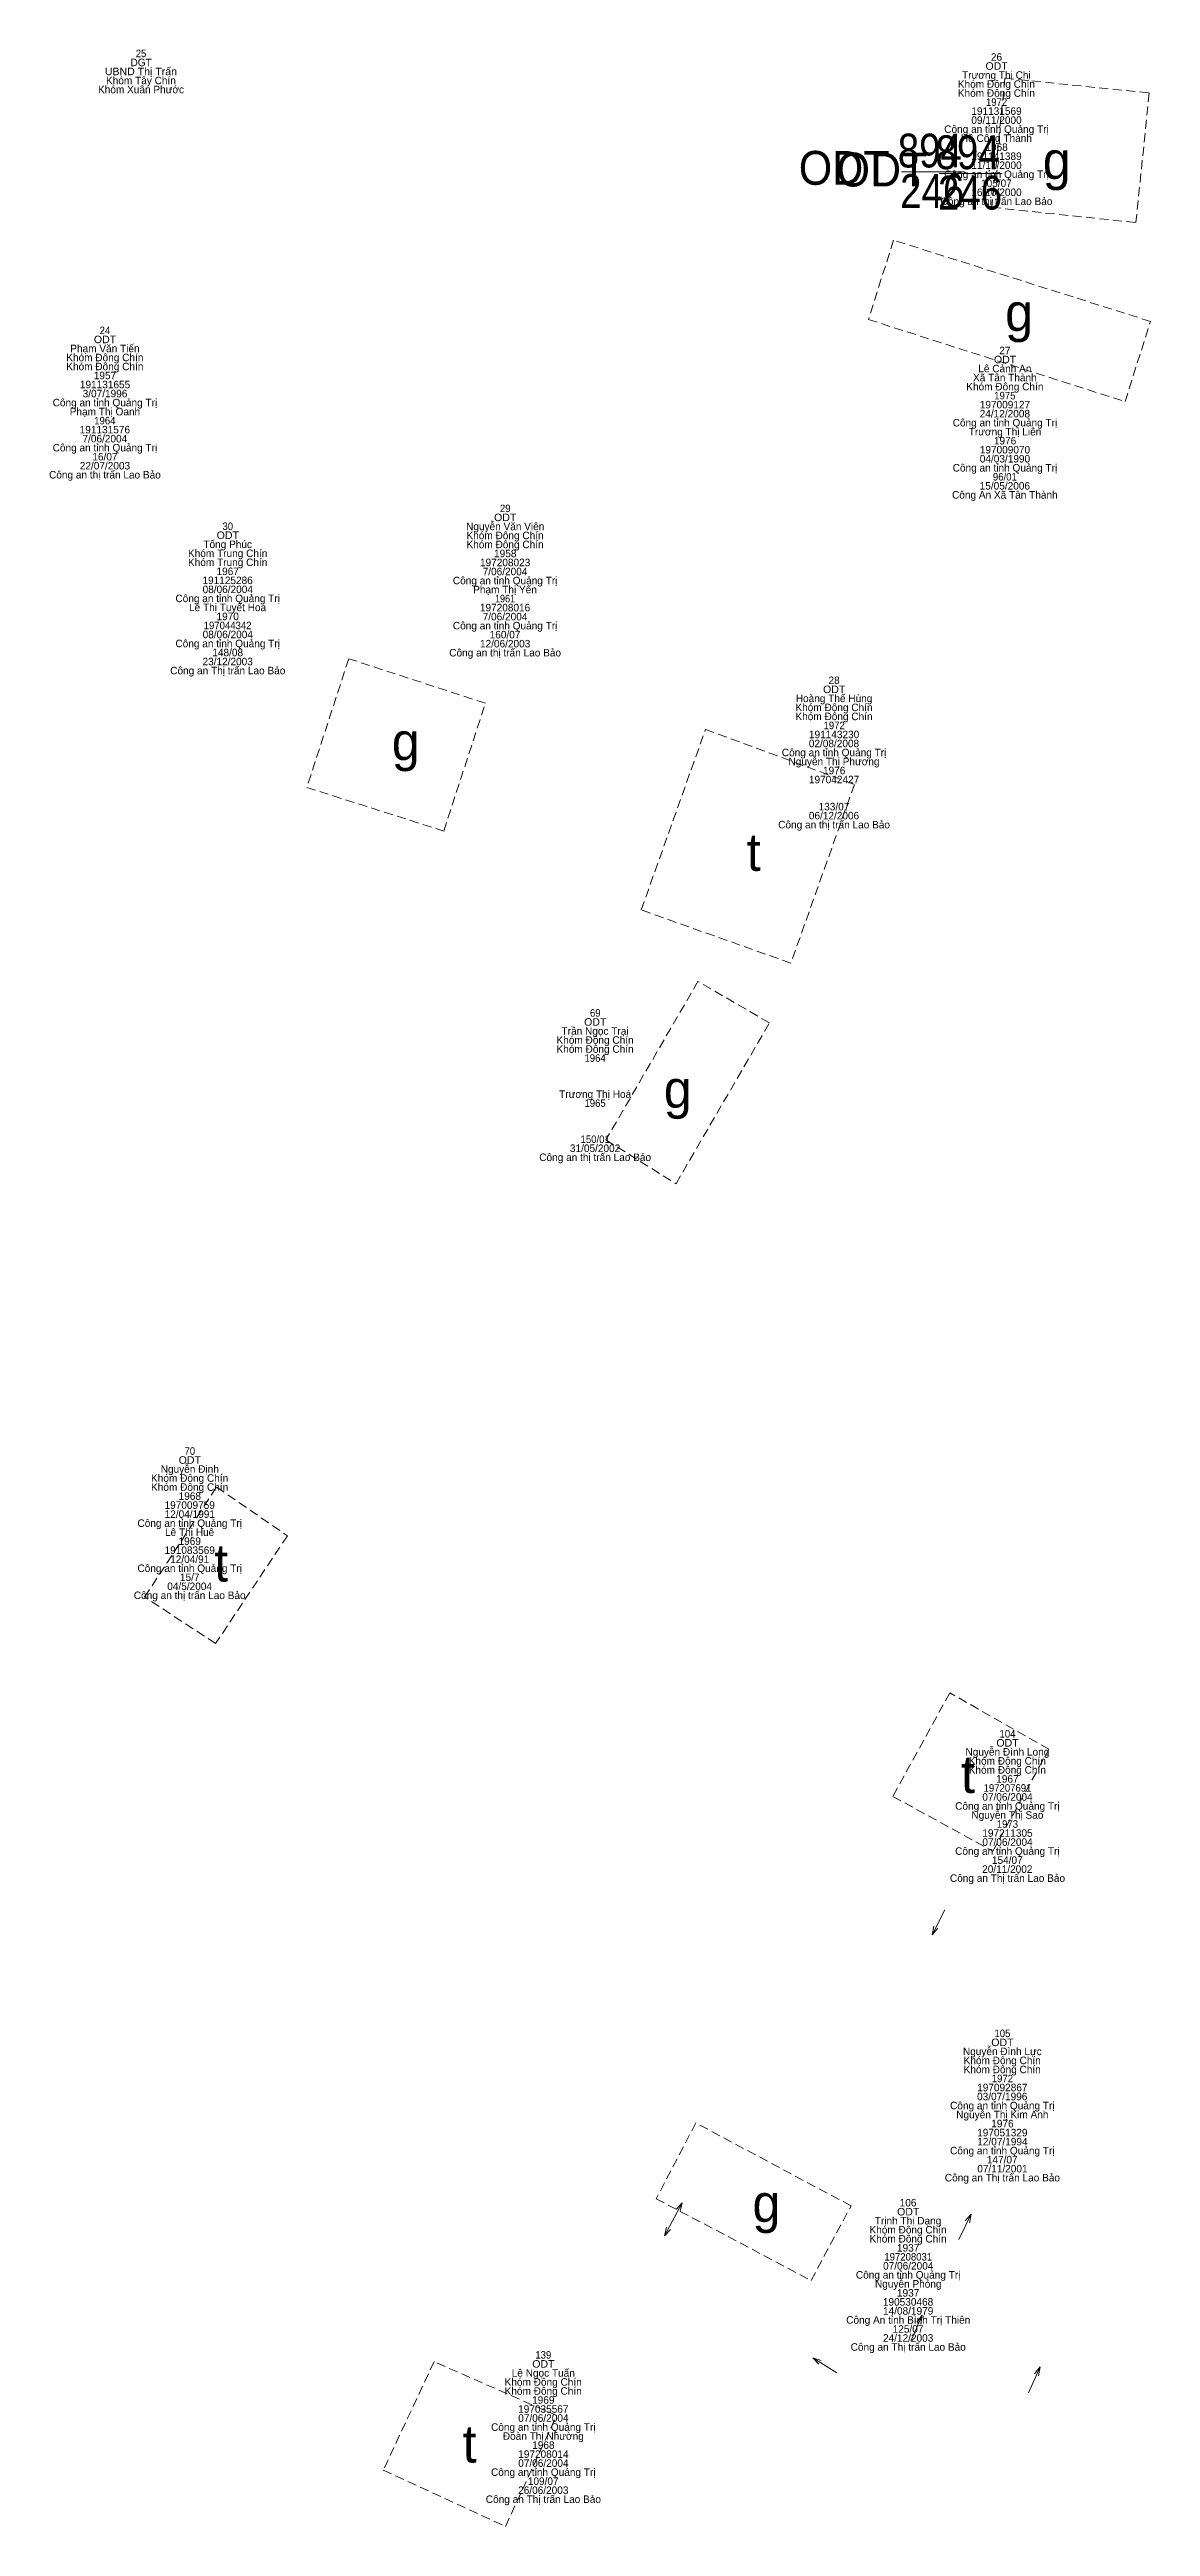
# Model space of a CAD drawing. Header units: metres. Extents: x 537497 to 538007, y 1836993 to 1837512.
# Drawn here: x 537945.2 to 538003.7, y 1837371.6 to 1837503.4 of the extents above; entities that cross this region are included whole.
import ezdxf
from ezdxf.enums import TextEntityAlignment as Align

# ---------------------------------------------------------------- set-up
doc = ezdxf.new("R2010")
doc.units = ezdxf.units.M
doc.header["$LTSCALE"] = 0.16
doc.linetypes.add('MEDIUM_DASHED', pattern=[4.5, 3, -1.5])
doc.layers.add('14', color=7, linetype='MEDIUM_DASHED', lineweight=13)
doc.layers.add('16', color=7, linetype='Continuous', lineweight=13)
doc.layers.add('15', color=7, linetype='Continuous')

msp = doc.modelspace()

# ---------------------------------------------------------------- linework, layer by layer
at = {"layer": '14', "linetype": 'Continuous'}
for p, q in [((537990.49, 1837496.86), (537993.84, 1837496.86)), ((537992.5, 1837496.77), (537995.85, 1837496.77))]:
    msp.add_line(p, q, dxfattribs=at)
at = {"layer": '14'}
for p, q in [((537990.07, 1837493.22), (537988.74, 1837489)), ((538003.74, 1837488.9), (537990.07, 1837493.22)), ((537988.74, 1837489), (538002.39, 1837484.63)), ((538002.39, 1837484.63), (538003.74, 1837488.9)), ((537979.67, 1837453.78), (537974.77, 1837445.34)), ((537983.47, 1837451.57), (537979.67, 1837453.78))]:
    msp.add_line(p, q, dxfattribs=at)
for points in [[(537996, 1837501.84), (537995.3, 1837494.97), (538002.97, 1837494.16)], [(537996, 1837501.84), (538003.67, 1837501.06), (538002.97, 1837494.16)], [(537974.77, 1837445.34), (537978.5, 1837443.01), (537983.47, 1837451.57)]]:
    msp.add_lwpolyline(points, dxfattribs=at)
for points in [[(537961.09, 1837470.95), (537958.86, 1837464.1), (537966.14, 1837461.78), (537968.36, 1837468.58)], [(537980.07, 1837467.19), (537987.99, 1837464.26), (537984.61, 1837454.75), (537976.65, 1837457.58)], [(537954.06, 1837426.87), (537957.83, 1837424.28), (537954.01, 1837418.54), (537950.23, 1837421.02)], [(537998.34, 1837412.92), (537993.06, 1837415.92), (537990.04, 1837410.41), (537995.36, 1837407.49)], [(537979.56, 1837393.03), (537977.45, 1837389), (537985.69, 1837384.65), (537987.81, 1837388.62)], [(537972.15, 1837377.46), (537965.63, 1837380.33), (537962.93, 1837374.56), (537969.43, 1837371.56)]]:
    msp.add_lwpolyline(points, close=True, dxfattribs=at)
at = {"layer": '16'}
for p, q in [((537992.12, 1837403.04), (537992.22, 1837403.51)), ((537978.83, 1837388.78), (537977.89, 1837387.02)), ((537978.83, 1837388.78), (537978.52, 1837388.45)), ((537978.83, 1837388.78), (537978.73, 1837388.34)), ((537977.89, 1837387.02), (537978, 1837387.48)), ((537977.89, 1837387.02), (537978.21, 1837387.36)), ((537994.2, 1837388.17), (537994.11, 1837387.71)), ((537991.6, 1837382.8), (537991.53, 1837382.32)), ((537985.78, 1837380.53), (537986.23, 1837380.39)), ((537997.87, 1837380.05), (537997.79, 1837379.57))]:
    msp.add_line(p, q, dxfattribs=at)
for points in [[(537992.81, 1837404.37), (537992.12, 1837403.04), (537992.43, 1837403.39)], [(537993.54, 1837386.83), (537994.2, 1837388.17), (537993.89, 1837387.82)], [(537991, 1837381.42), (537991.6, 1837382.8), (537991.31, 1837382.43)], [(537987.05, 1837379.74), (537985.78, 1837380.53), (537986.1, 1837380.19)], [(537997.26, 1837378.67), (537997.87, 1837380.05), (537997.57, 1837379.68)]]:
    msp.add_lwpolyline(points, dxfattribs=at)

# ---------------------------------------------------------------- texts
at = {"layer": '14'}
for s, width, p in [('ODT', 0.95, (537987.445, 1837496.17)), ('ODT', 0.95, (537989.455, 1837496.08)), ('894', 0.85, (537992.005, 1837497.09)), ('894', 0.85, (537994.015, 1837497)), ('246', 0.85, (537992.13, 1837494.94)), ('246', 0.85, (537994.14, 1837494.85))]:
    msp.add_text(s, height=1.8, dxfattribs=dict(at, width=width)).set_placement(p, align=Align.CENTER)
at = {"layer": '15'}
for s, width, p in [('25', 0.95, (537950.04, 1837502.96)), ('UBND Thị Trấn', 1.05, (537950.035, 1837502)), ('ODT', 1.05, (537995.555, 1837502.29)), ('1972', 0.95, (537995.555, 1837500.37)), ('24', 0.95, (537948.12, 1837488.22)), ('ODT', 1.05, (537948.125, 1837487.74)), ('ODT', 1.05, (537996.005, 1837486.67)), ('1975', 0.95, (537995.995, 1837484.75)), ('1964', 0.95, (537948.115, 1837483.42)), ('96/01', 0.95, (537995.995, 1837480.43)), ('30', 0.95, (537954.655, 1837477.8)), ('ODT', 1.05, (537969.415, 1837478.27)), ('29', 0.95, (537969.415, 1837478.75)), ('ODT', 1.05, (537954.655, 1837477.32)), ('1961', 0.9, (537969.405, 1837473.95)), ('197044342', 0.95, (537954.645, 1837472.52)), ('ODT', 1.05, (537986.915, 1837469.12)), ('1972', 0.95, (537986.915, 1837467.2)), ('ODT', 1.05, (537974.205, 1837451.42)), ('69', 0.95, (537974.205, 1837451.9)), ('1964', 0.95, (537974.195, 1837449.5)), ('1965', 0.95, (537974.195, 1837447.1)), ('150/01', 0.95, (537974.2, 1837445.18)), ('ODT', 1.05, (537952.635, 1837428.11)), ('70', 0.95, (537952.635, 1837428.59)), ('ODT', 1.05, (537996.135, 1837413.06)), ('104', 0.95, (537996.135, 1837413.54)), ('197207691', 0.95, (537996.135, 1837410.66)), ('1973', 0.95, (537996.13, 1837408.74)), ('ODT', 1.05, (537995.865, 1837397.12)), ('105', 0.95, (537995.865, 1837397.6)), ('1972', 0.95, (537995.865, 1837395.2)), ('ODT', 1.05, (537990.855, 1837388.11)), ('197208031', 0.95, (537990.855, 1837385.71)), ('ODT', 1.05, (537971.445, 1837380.01)), ('139', 0.95, (537971.44, 1837380.49))]:
    msp.add_text(s, height=0.4, dxfattribs=dict(at, width=width)).set_placement(p, align=Align.CENTER)
for s, p in [('26', (537995.55, 1837502.77)), ('Khóm Tây Chín', (537950.035, 1837501.52)), ('DGT', (537950.045, 1837502.48)), ('Khóm Đông Chín', (537995.545, 1837501.33)), ('Trương Thị Chi', (537995.545, 1837501.81)), ('Khóm Xuân Phước', (537950.04, 1837501.04)), ('Khóm Đông Chín', (537995.545, 1837500.85)), ('Công an tỉnh Quảng Trị', (537995.55, 1837498.93)), ('09/11/2000', (537995.55, 1837499.41)), ('191131569', (537995.55, 1837499.89)), ('Hồ Công Thành', (537995.545, 1837498.45)), ('191141389', (537995.55, 1837497.49)), ('1968', (537995.555, 1837497.97)), ('Công an tỉnh Quảng Trị', (537995.55, 1837496.53)), ('11/11/2000', (537995.55, 1837497.01)), ('105/07', (537995.545, 1837496.05)), ('Công an thị trấn Lao Bảo', (537995.55, 1837495.09)), ('16/10/2000', (537995.55, 1837495.57)), ('Khóm Đông Chín', (537948.115, 1837486.78)), ('Phạm Văn Tiến', (537948.12, 1837487.26)), ('27', (537995.995, 1837487.15)), ('Khóm Đông Chín', (537948.115, 1837486.3)), ('1957', (537948.12, 1837485.82)), ('Xã Tân Thành', (537995.995, 1837485.71)), ('Lê Cảnh An', (537995.995, 1837486.19)), ('Công an tỉnh Quảng Trị', (537948.12, 1837484.38)), ('191131655', (537948.125, 1837485.34)), ('3/07/1996', (537948.125, 1837484.86)), ('Khóm Đông Chín', (537995.995, 1837485.23)), ('197009127', (537996, 1837484.27)), ('Phạm Thị Oanh', (537948.12, 1837483.9)), ('191131576', (537948.115, 1837482.94)), ('Công an tỉnh Quảng Trị', (537996, 1837483.31)), ('Trương Thị Liên', (537996.005, 1837482.83)), ('24/12/2008', (537995.995, 1837483.79)), ('Công an tỉnh Quảng Trị', (537948.12, 1837481.98)), ('7/06/2004', (537948.115, 1837482.46)), ('16/07', (537948.12, 1837481.5)), ('197009070', (537996, 1837481.87)), ('1976', (537996.005, 1837482.35)), ('Công an thị trấn Lao Bảo', (537948.12, 1837480.54)), ('22/07/2003', (537948.12, 1837481.02)), ('Công an tỉnh Quảng Trị', (537996, 1837480.91)), ('04/03/1990', (537996, 1837481.39)), ('Công An Xã Tân Thành', (537995.995, 1837479.47)), ('15/05/2006', (537995.995, 1837479.95)), ('Nguyễn Văn Viên', (537969.415, 1837477.79)), ('Khóm Trung Chín', (537954.65, 1837476.36)), ('Tống Phúc', (537954.65, 1837476.84)), ('Khóm Đông Chín', (537969.405, 1837477.31)), ('Khóm Đông Chín', (537969.405, 1837476.83)), ('1958', (537969.415, 1837476.35)), ('Khóm Trung Chín', (537954.65, 1837475.88)), ('191125286', (537954.645, 1837474.92)), ('1967', (537954.65, 1837475.4)), ('Công an tỉnh Quảng Trị', (537969.41, 1837474.91)), ('197208023', (537969.41, 1837475.87)), ('7/06/2004', (537969.405, 1837475.39)), ('Công an tỉnh Quảng Trị', (537954.65, 1837473.96)), ('08/06/2004', (537954.655, 1837474.44)), ('Phạm Thị Yến', (537969.405, 1837474.43)), ('Lê Thị Tuyết Hoa', (537954.645, 1837473.48)), ('1970', (537954.65, 1837473)), ('Công an tỉnh Quảng Trị', (537969.41, 1837472.51)), ('197208016', (537969.405, 1837473.47)), ('7/06/2004', (537969.405, 1837472.99)), ('Công an tỉnh Quảng Trị', (537954.65, 1837471.56)), ('08/06/2004', (537954.655, 1837472.04)), ('148/08', (537954.65, 1837471.08)), ('Công an thị trấn Lao Bảo', (537969.41, 1837471.07)), ('12/06/2003', (537969.41, 1837471.55)), ('160/07', (537969.405, 1837472.03)), ('Công an Thị trấn Lao Bảo', (537954.655, 1837470.12)), ('23/12/2003', (537954.65, 1837470.6)), ('Hoàng Thế Hùng', (537986.91, 1837468.64)), ('28', (537986.91, 1837469.6)), ('Khóm Đông Chín', (537986.905, 1837468.16)), ('Khóm Đông Chín', (537986.905, 1837467.68)), ('Công an tỉnh Quảng Trị', (537986.91, 1837465.76)), ('02/08/2008', (537986.905, 1837466.24)), ('191143230', (537986.91, 1837466.72)), ('Nguyễn Thị Phương', (537986.905, 1837465.28)), ('1976', (537986.915, 1837464.8)), ('197042427', (537986.91, 1837464.32)), ('Công an thị trấn Lao Bảo', (537986.91, 1837461.92)), ('06/12/2006', (537986.905, 1837462.4)), ('133/07', (537986.905, 1837462.88)), ('Khóm Đông Chín', (537974.195, 1837450.46)), ('Khóm Đông Chín', (537974.195, 1837449.98)), ('Trần Ngọc Trại', (537974.195, 1837450.94)), ('Trương Thị Hoá', (537974.2, 1837447.58)), ('31/05/2002', (537974.195, 1837444.7)), ('Công an thị trấn Lao Bảo', (537974.2, 1837444.22)), ('Nguyễn Định', (537952.635, 1837427.63)), ('Khóm Đông Chín', (537952.625, 1837427.15)), ('Khóm Đông Chín', (537952.625, 1837426.67)), ('1968', (537952.635, 1837426.19)), ('197009759', (537952.63, 1837425.71)), ('12/04/1991', (537952.635, 1837425.23)), ('Công an tỉnh Quảng Trị', (537952.63, 1837424.75)), ('Lê Thị Huê', (537952.625, 1837424.27)), ('1969', (537952.63, 1837423.79)), ('Công an tỉnh Quảng Trị', (537952.63, 1837422.35)), ('191083569', (537952.63, 1837423.31)), ('12/04/91', (537952.63, 1837422.83)), ('Công an thị trấn Lao Bảo', (537952.63, 1837420.91)), ('04/5/2004', (537952.625, 1837421.39)), ('15/7', (537952.63, 1837421.87)), ('Nguyễn Đình Long', (537996.13, 1837412.58)), ('Khóm Đông Chín', (537996.125, 1837412.1)), ('Khóm Đông Chín', (537996.125, 1837411.62)), ('1967', (537996.13, 1837411.14)), ('Công an tỉnh Quảng Trị', (537996.13, 1837409.7)), ('Nguyễn Thị Sao', (537996.13, 1837409.22)), ('07/06/2004', (537996.135, 1837410.18)), ('07/06/2004', (537996.135, 1837407.78)), ('197211305', (537996.135, 1837408.26)), ('Công an tỉnh Quảng Trị', (537996.13, 1837407.3)), ('20/11/2002', (537996.125, 1837406.34)), ('154/07', (537996.125, 1837406.82)), ('Công an Thị trấn Lao Bảo', (537996.135, 1837405.86)), ('Nguyễn Đình Lực', (537995.86, 1837396.64)), ('Khóm Đông Chín', (537995.855, 1837396.16)), ('Khóm Đông Chín', (537995.855, 1837395.68)), ('197092867', (537995.86, 1837394.72)), ('Công an tỉnh Quảng Trị', (537995.86, 1837393.76)), ('Nguyễn Thị Kim Anh', (537995.86, 1837393.28)), ('03/07/1996', (537995.855, 1837394.24)), ('197051329', (537995.86, 1837392.32)), ('12/07/1994', (537995.865, 1837391.84)), ('1976', (537995.865, 1837392.8)), ('Công an tỉnh Quảng Trị', (537995.86, 1837391.36)), ('147/07', (537995.855, 1837390.88)), ('Công an Thị trấn Lao Bảo', (537995.865, 1837389.92)), ('07/11/2001', (537995.865, 1837390.4)), ('106', (537990.845, 1837388.59)), ('Khóm Đông Chín', (537990.845, 1837387.15)), ('Khóm Đông Chín', (537990.845, 1837386.67)), ('Trịnh Thị Dạng', (537990.845, 1837387.63)), ('07/06/2004', (537990.855, 1837385.23)), ('1937', (537990.85, 1837386.19)), ('Công an tỉnh Quảng Trị', (537990.85, 1837384.75)), ('Nguyễn Phỏng', (537990.855, 1837384.27)), ('190530468', (537990.845, 1837383.31)), ('14/08/1979', (537990.85, 1837382.83)), ('1937', (537990.85, 1837383.79)), ('Công An tỉnh Bình Trị Thiên', (537990.855, 1837382.35)), ('24/12/2003', (537990.85, 1837381.39)), ('125/07', (537990.845, 1837381.87)), ('Công an Thị trấn Lao Bảo', (537990.855, 1837380.91)), ('Khóm Đông Chín', (537971.435, 1837379.05)), ('Lê Ngọc Tuấn', (537971.44, 1837379.53)), ('Khóm Đông Chín', (537971.435, 1837378.57)), ('197035567', (537971.44, 1837377.61)), ('1969', (537971.44, 1837378.09)), ('Công an tỉnh Quảng Trị', (537971.44, 1837376.65)), ('Đoàn Thị Nhường', (537971.44, 1837376.17)), ('07/06/2004', (537971.445, 1837377.13)), ('07/06/2004', (537971.445, 1837374.73)), ('197208014', (537971.445, 1837375.21)), ('1968', (537971.445, 1837375.69)), ('Công an tỉnh Quảng Trị', (537971.44, 1837374.25)), ('109/07', (537971.435, 1837373.77)), ('Công an Thị trấn Lao Bảo', (537971.445, 1837372.81)), ('26/06/2003', (537971.44, 1837373.29))]:
    msp.add_text(s, height=0.4, dxfattribs=at).set_placement(p, align=Align.CENTER)
at = {"layer": '16'}
for s, p in [('g', (537998.01, 1837496.47)), ('g', (537996.01, 1837488.38)), ('g', (537963.38, 1837465.55)), ('t', (537982.26, 1837459.66)), ('g', (537977.85, 1837447.05)), ('t', (537953.93, 1837421.84)), ('t', (537993.66, 1837410.59)), ('t', (537967.15, 1837374.96))]:
    msp.add_text(s, height=2, dxfattribs=at).set_placement(p)
msp.add_text('g', height=2, dxfattribs=at).set_placement((537983.31, 1837387.76), align=Align.CENTER)

doc.saveas('drawing.dxf')
